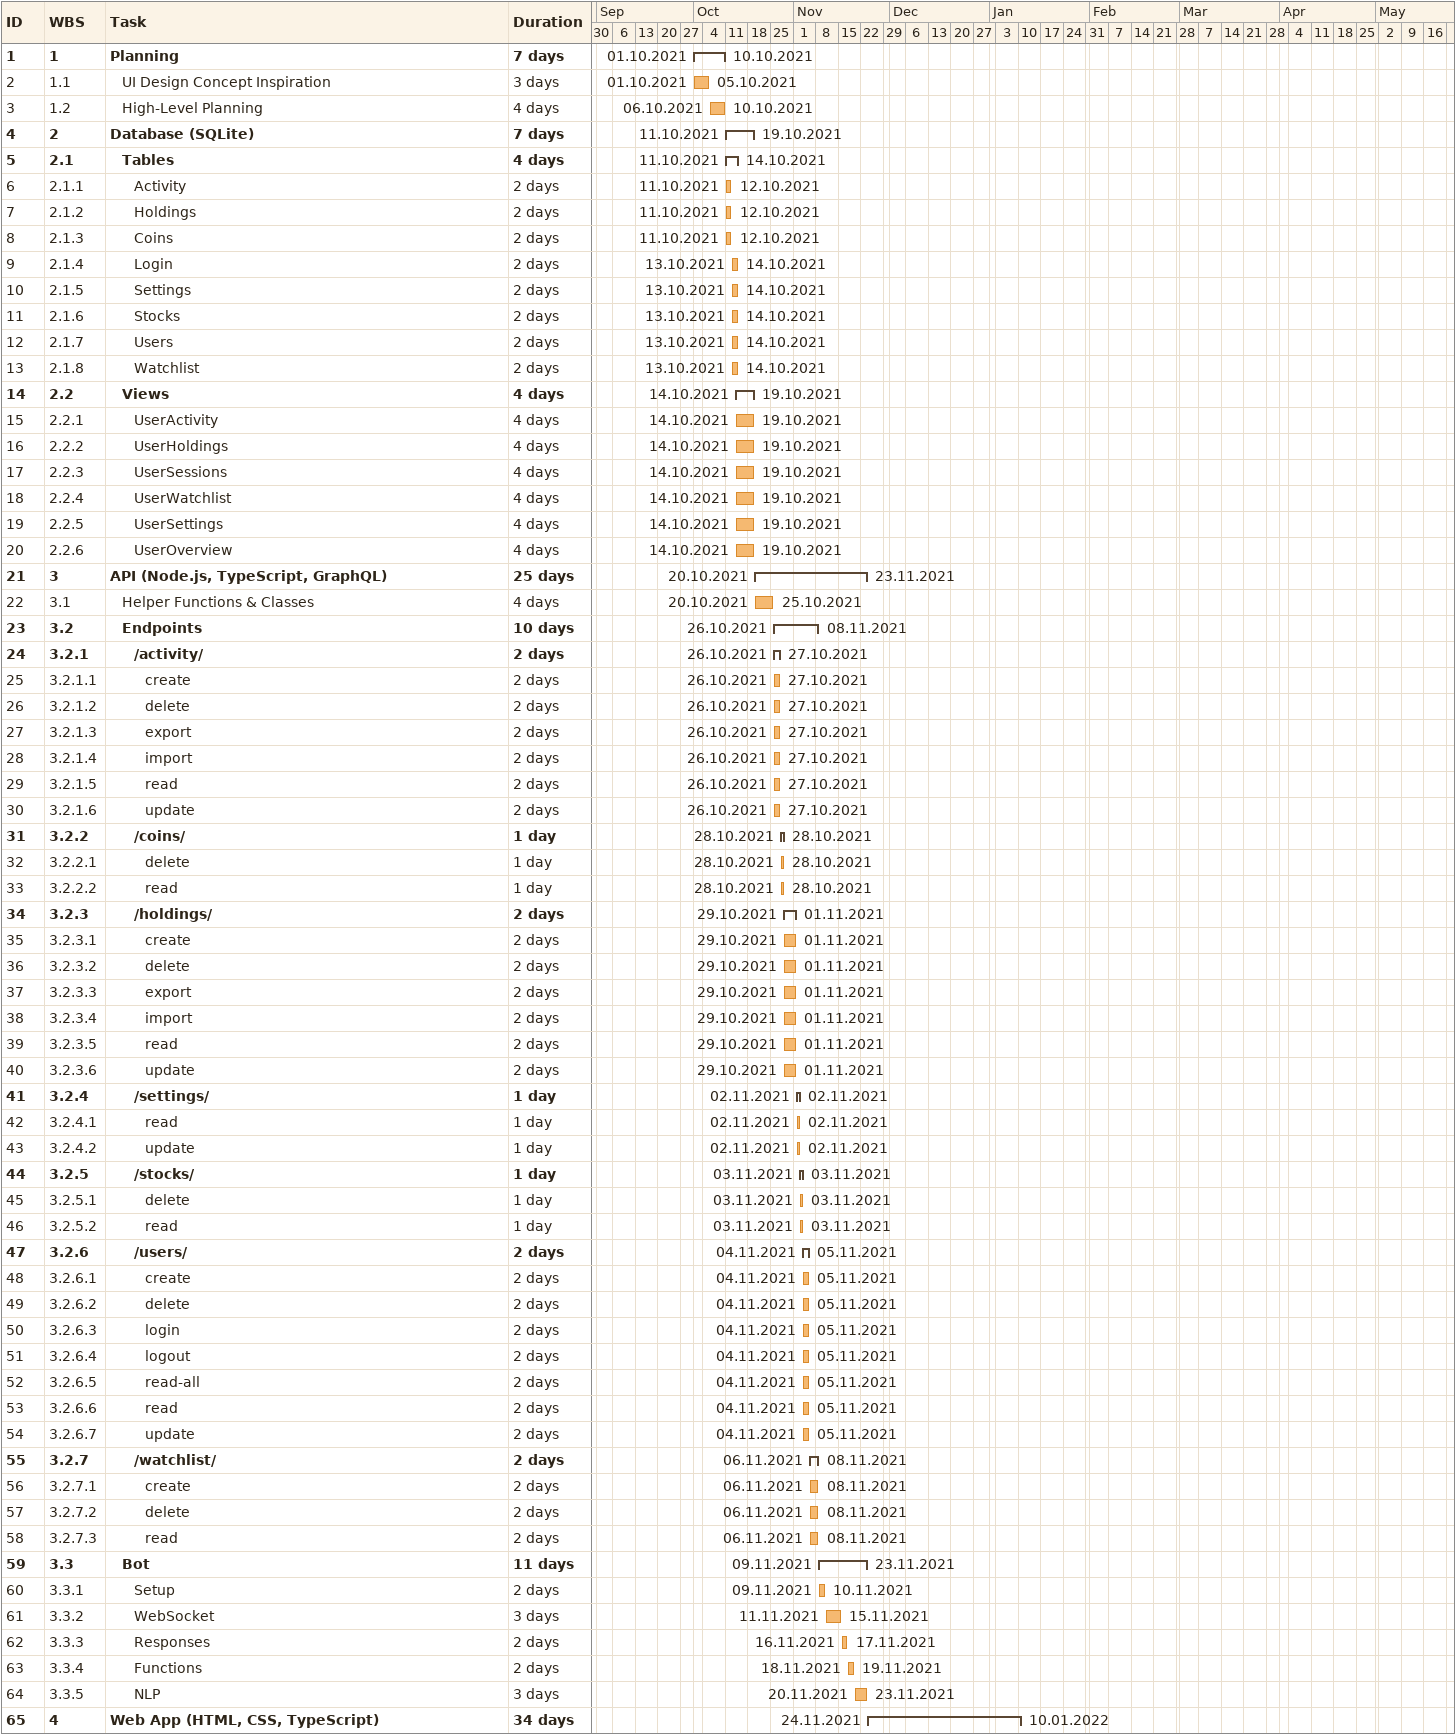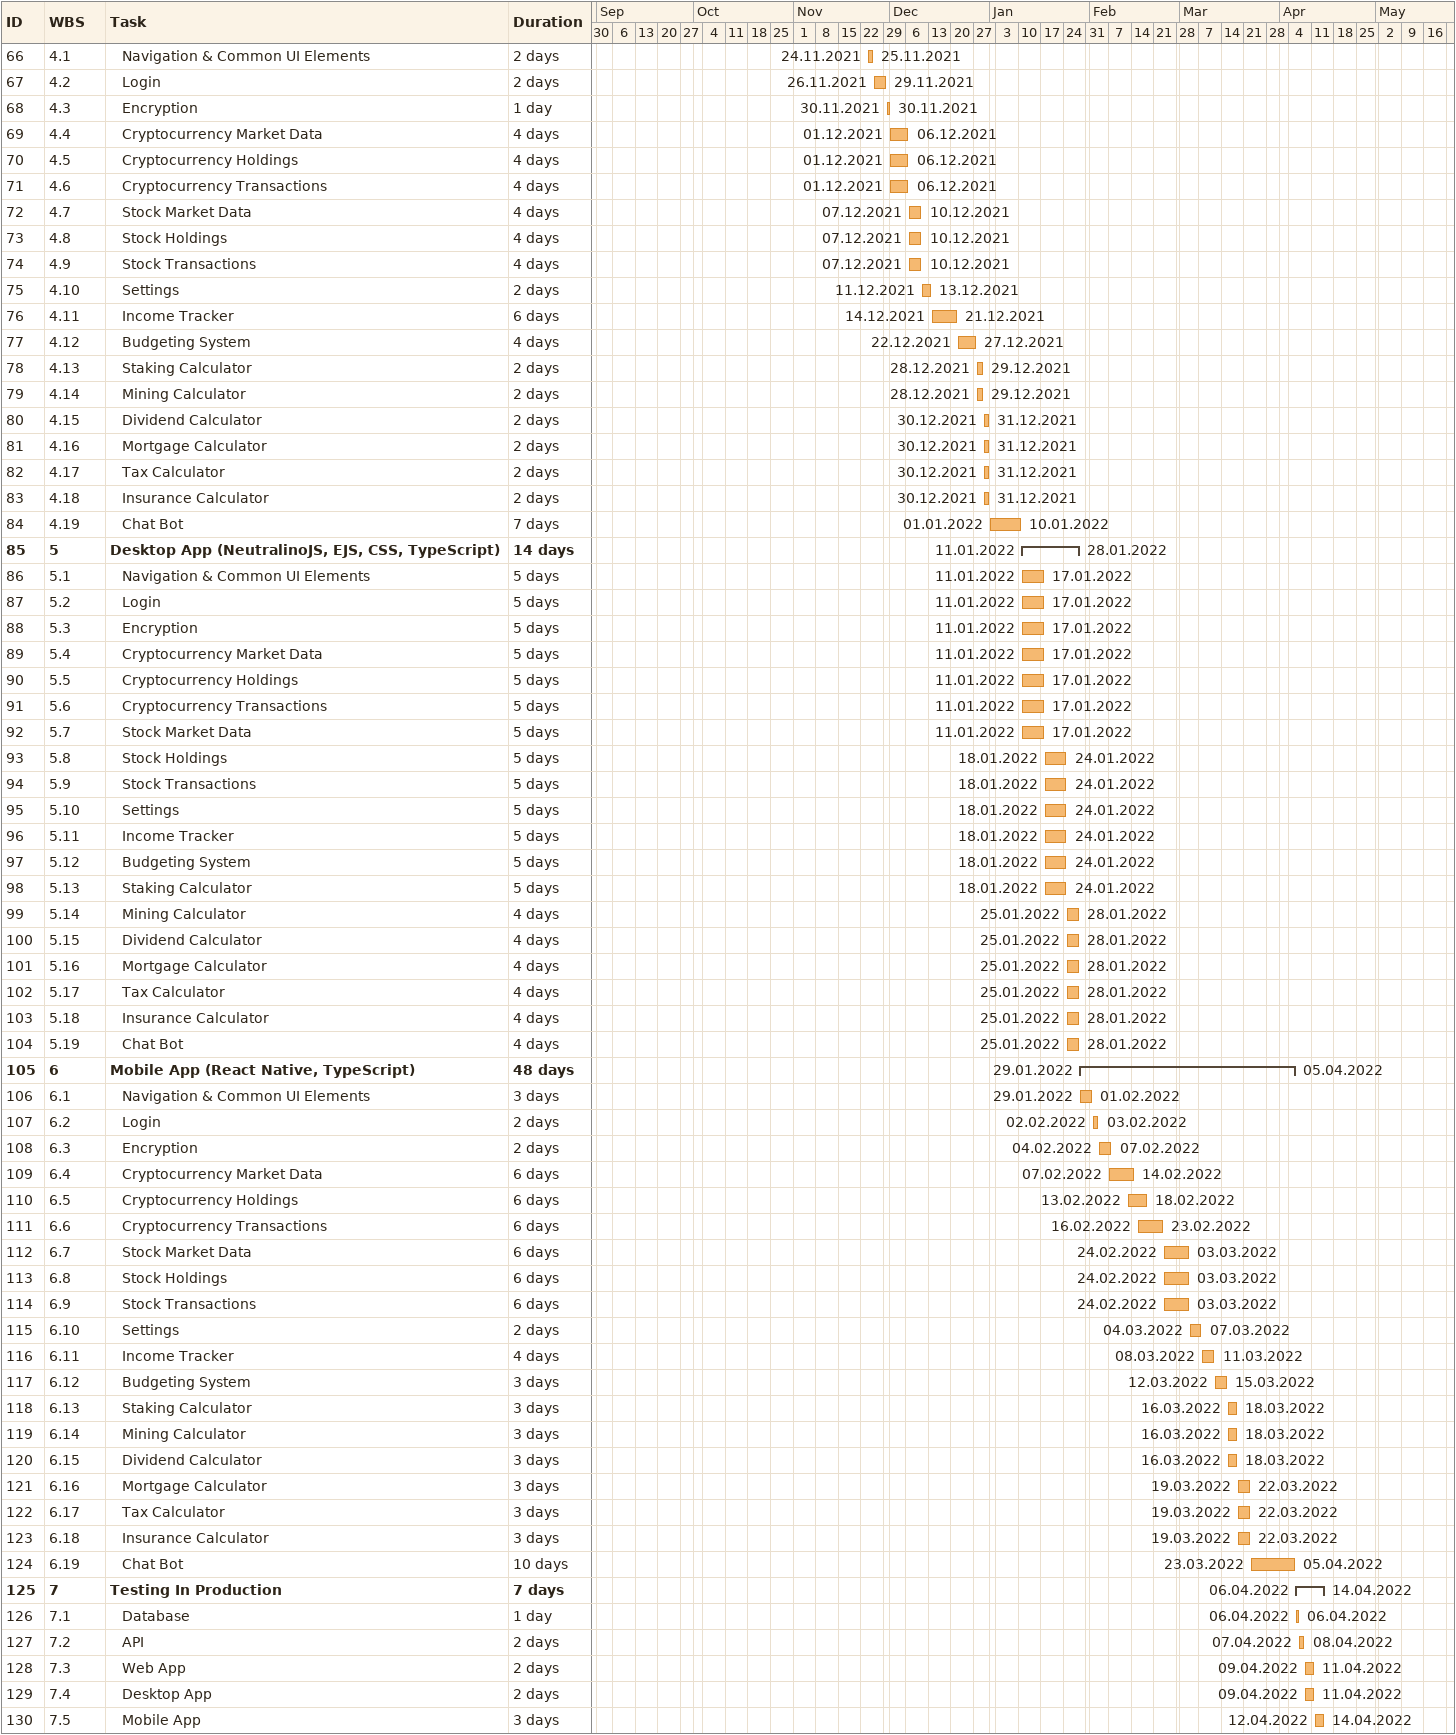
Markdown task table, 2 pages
| ID | WBS | Task | Duration | Start | Finish |
|---|---|---|---|---|---|
| 1 | 1 | **Planning** | 7d | 2021-10-01 | 2021-10-10 |
| 2 | 1.1 | UI Design Concept Inspiration | 3d | 2021-10-01 | 2021-10-05 |
| 3 | 1.2 | High-Level Planning | 4d | 2021-10-06 | 2021-10-10 |
| 4 | 2 | **Database (SQLite)** | 7d | 2021-10-11 | 2021-10-19 |
| 5 | 2.1 | **Tables** | 4d | 2021-10-11 | 2021-10-14 |
| 6 | 2.1.1 | Activity | 2d | 2021-10-11 | 2021-10-12 |
| 7 | 2.1.2 | Holdings | 2d | 2021-10-11 | 2021-10-12 |
| 8 | 2.1.3 | Coins | 2d | 2021-10-11 | 2021-10-12 |
| 9 | 2.1.4 | Login | 2d | 2021-10-13 | 2021-10-14 |
| 10 | 2.1.5 | Settings | 2d | 2021-10-13 | 2021-10-14 |
| 11 | 2.1.6 | Stocks | 2d | 2021-10-13 | 2021-10-14 |
| 12 | 2.1.7 | Users | 2d | 2021-10-13 | 2021-10-14 |
| 13 | 2.1.8 | Watchlist | 2d | 2021-10-13 | 2021-10-14 |
| 14 | 2.2 | **Views** | 4d | 2021-10-14 | 2021-10-19 |
| 15 | 2.2.1 | UserActivity | 4d | 2021-10-14 | 2021-10-19 |
| 16 | 2.2.2 | UserHoldings | 4d | 2021-10-14 | 2021-10-19 |
| 17 | 2.2.3 | UserSessions | 4d | 2021-10-14 | 2021-10-19 |
| 18 | 2.2.4 | UserWatchlist | 4d | 2021-10-14 | 2021-10-19 |
| 19 | 2.2.5 | UserSettings | 4d | 2021-10-14 | 2021-10-19 |
| 20 | 2.2.6 | UserOverview | 4d | 2021-10-14 | 2021-10-19 |
| 21 | 3 | **API (Node.js, TypeScript, GraphQL)** | 25d | 2021-10-20 | 2021-11-23 |
| 22 | 3.1 | Helper Functions & Classes | 4d | 2021-10-20 | 2021-10-25 |
| 23 | 3.2 | **Endpoints** | 10d | 2021-10-26 | 2021-11-08 |
| 24 | 3.2.1 | **/activity/** | 2d | 2021-10-26 | 2021-10-27 |
| 25 | 3.2.1.1 | create | 2d | 2021-10-26 | 2021-10-27 |
| 26 | 3.2.1.2 | delete | 2d | 2021-10-26 | 2021-10-27 |
| 27 | 3.2.1.3 | export | 2d | 2021-10-26 | 2021-10-27 |
| 28 | 3.2.1.4 | import | 2d | 2021-10-26 | 2021-10-27 |
| 29 | 3.2.1.5 | read | 2d | 2021-10-26 | 2021-10-27 |
| 30 | 3.2.1.6 | update | 2d | 2021-10-26 | 2021-10-27 |
| 31 | 3.2.2 | **/coins/** | 1d | 2021-10-28 | 2021-10-28 |
| 32 | 3.2.2.1 | delete | 1d | 2021-10-28 | 2021-10-28 |
| 33 | 3.2.2.2 | read | 1d | 2021-10-28 | 2021-10-28 |
| 34 | 3.2.3 | **/holdings/** | 2d | 2021-10-29 | 2021-11-01 |
| 35 | 3.2.3.1 | create | 2d | 2021-10-29 | 2021-11-01 |
| 36 | 3.2.3.2 | delete | 2d | 2021-10-29 | 2021-11-01 |
| 37 | 3.2.3.3 | export | 2d | 2021-10-29 | 2021-11-01 |
| 38 | 3.2.3.4 | import | 2d | 2021-10-29 | 2021-11-01 |
| 39 | 3.2.3.5 | read | 2d | 2021-10-29 | 2021-11-01 |
| 40 | 3.2.3.6 | update | 2d | 2021-10-29 | 2021-11-01 |
| 41 | 3.2.4 | **/settings/** | 1d | 2021-11-02 | 2021-11-02 |
| 42 | 3.2.4.1 | read | 1d | 2021-11-02 | 2021-11-02 |
| 43 | 3.2.4.2 | update | 1d | 2021-11-02 | 2021-11-02 |
| 44 | 3.2.5 | **/stocks/** | 1d | 2021-11-03 | 2021-11-03 |
| 45 | 3.2.5.1 | delete | 1d | 2021-11-03 | 2021-11-03 |
| 46 | 3.2.5.2 | read | 1d | 2021-11-03 | 2021-11-03 |
| 47 | 3.2.6 | **/users/** | 2d | 2021-11-04 | 2021-11-05 |
| 48 | 3.2.6.1 | create | 2d | 2021-11-04 | 2021-11-05 |
| 49 | 3.2.6.2 | delete | 2d | 2021-11-04 | 2021-11-05 |
| 50 | 3.2.6.3 | login | 2d | 2021-11-04 | 2021-11-05 |
| 51 | 3.2.6.4 | logout | 2d | 2021-11-04 | 2021-11-05 |
| 52 | 3.2.6.5 | read-all | 2d | 2021-11-04 | 2021-11-05 |
| 53 | 3.2.6.6 | read | 2d | 2021-11-04 | 2021-11-05 |
| 54 | 3.2.6.7 | update | 2d | 2021-11-04 | 2021-11-05 |
| 55 | 3.2.7 | **/watchlist/** | 2d | 2021-11-06 | 2021-11-08 |
| 56 | 3.2.7.1 | create | 2d | 2021-11-06 | 2021-11-08 |
| 57 | 3.2.7.2 | delete | 2d | 2021-11-06 | 2021-11-08 |
| 58 | 3.2.7.3 | read | 2d | 2021-11-06 | 2021-11-08 |
| 59 | 3.3 | **Bot** | 11d | 2021-11-09 | 2021-11-23 |
| 60 | 3.3.1 | Setup | 2d | 2021-11-09 | 2021-11-10 |
| 61 | 3.3.2 | WebSocket | 3d | 2021-11-11 | 2021-11-15 |
| 62 | 3.3.3 | Responses | 2d | 2021-11-16 | 2021-11-17 |
| 63 | 3.3.4 | Functions | 2d | 2021-11-18 | 2021-11-19 |
| 64 | 3.3.5 | NLP | 3d | 2021-11-20 | 2021-11-23 |
| 65 | 4 | **Web App (HTML, CSS, TypeScript)** | 34d | 2021-11-24 | 2022-01-10 |
| 66 | 4.1 | Navigation & Common UI Elements | 2d | 2021-11-24 | 2021-11-25 |
| 67 | 4.2 | Login | 2d | 2021-11-26 | 2021-11-29 |
| 68 | 4.3 | Encryption | 1d | 2021-11-30 | 2021-11-30 |
| 69 | 4.4 | Cryptocurrency Market Data | 4d | 2021-12-01 | 2021-12-06 |
| 70 | 4.5 | Cryptocurrency Holdings | 4d | 2021-12-01 | 2021-12-06 |
| 71 | 4.6 | Cryptocurrency Transactions | 4d | 2021-12-01 | 2021-12-06 |
| 72 | 4.7 | Stock Market Data | 4d | 2021-12-07 | 2021-12-10 |
| 73 | 4.8 | Stock Holdings | 4d | 2021-12-07 | 2021-12-10 |
| 74 | 4.9 | Stock Transactions | 4d | 2021-12-07 | 2021-12-10 |
| 75 | 4.10 | Settings | 2d | 2021-12-11 | 2021-12-13 |
| 76 | 4.11 | Income Tracker | 6d | 2021-12-14 | 2021-12-21 |
| 77 | 4.12 | Budgeting System | 4d | 2021-12-22 | 2021-12-27 |
| 78 | 4.13 | Staking Calculator | 2d | 2021-12-28 | 2021-12-29 |
| 79 | 4.14 | Mining Calculator | 2d | 2021-12-28 | 2021-12-29 |
| 80 | 4.15 | Dividend Calculator | 2d | 2021-12-30 | 2021-12-31 |
| 81 | 4.16 | Mortgage Calculator | 2d | 2021-12-30 | 2021-12-31 |
| 82 | 4.17 | Tax Calculator | 2d | 2021-12-30 | 2021-12-31 |
| 83 | 4.18 | Insurance Calculator | 2d | 2021-12-30 | 2021-12-31 |
| 84 | 4.19 | Chat Bot | 7d | 2022-01-01 | 2022-01-10 |
| 85 | 5 | **Desktop App (NeutralinoJS, EJS, CSS, TypeScript)** | 14d | 2022-01-11 | 2022-01-28 |
| 86 | 5.1 | Navigation & Common UI Elements | 5d | 2022-01-11 | 2022-01-17 |
| 87 | 5.2 | Login | 5d | 2022-01-11 | 2022-01-17 |
| 88 | 5.3 | Encryption | 5d | 2022-01-11 | 2022-01-17 |
| 89 | 5.4 | Cryptocurrency Market Data | 5d | 2022-01-11 | 2022-01-17 |
| 90 | 5.5 | Cryptocurrency Holdings | 5d | 2022-01-11 | 2022-01-17 |
| 91 | 5.6 | Cryptocurrency Transactions | 5d | 2022-01-11 | 2022-01-17 |
| 92 | 5.7 | Stock Market Data | 5d | 2022-01-11 | 2022-01-17 |
| 93 | 5.8 | Stock Holdings | 5d | 2022-01-18 | 2022-01-24 |
| 94 | 5.9 | Stock Transactions | 5d | 2022-01-18 | 2022-01-24 |
| 95 | 5.10 | Settings | 5d | 2022-01-18 | 2022-01-24 |
| 96 | 5.11 | Income Tracker | 5d | 2022-01-18 | 2022-01-24 |
| 97 | 5.12 | Budgeting System | 5d | 2022-01-18 | 2022-01-24 |
| 98 | 5.13 | Staking Calculator | 5d | 2022-01-18 | 2022-01-24 |
| 99 | 5.14 | Mining Calculator | 4d | 2022-01-25 | 2022-01-28 |
| 100 | 5.15 | Dividend Calculator | 4d | 2022-01-25 | 2022-01-28 |
| 101 | 5.16 | Mortgage Calculator | 4d | 2022-01-25 | 2022-01-28 |
| 102 | 5.17 | Tax Calculator | 4d | 2022-01-25 | 2022-01-28 |
| 103 | 5.18 | Insurance Calculator | 4d | 2022-01-25 | 2022-01-28 |
| 104 | 5.19 | Chat Bot | 4d | 2022-01-25 | 2022-01-28 |
| 105 | 6 | **Mobile App (React Native, TypeScript)** | 48d | 2022-01-29 | 2022-04-05 |
| 106 | 6.1 | Navigation & Common UI Elements | 3d | 2022-01-29 | 2022-02-01 |
| 107 | 6.2 | Login | 2d | 2022-02-02 | 2022-02-03 |
| 108 | 6.3 | Encryption | 2d | 2022-02-04 | 2022-02-07 |
| 109 | 6.4 | Cryptocurrency Market Data | 6d | 2022-02-07 | 2022-02-14 |
| 110 | 6.5 | Cryptocurrency Holdings | 6d | 2022-02-13 | 2022-02-18 |
| 111 | 6.6 | Cryptocurrency Transactions | 6d | 2022-02-16 | 2022-02-23 |
| 112 | 6.7 | Stock Market Data | 6d | 2022-02-24 | 2022-03-03 |
| 113 | 6.8 | Stock Holdings | 6d | 2022-02-24 | 2022-03-03 |
| 114 | 6.9 | Stock Transactions | 6d | 2022-02-24 | 2022-03-03 |
| 115 | 6.10 | Settings | 2d | 2022-03-04 | 2022-03-07 |
| 116 | 6.11 | Income Tracker | 4d | 2022-03-08 | 2022-03-11 |
| 117 | 6.12 | Budgeting System | 3d | 2022-03-12 | 2022-03-15 |
| 118 | 6.13 | Staking Calculator | 3d | 2022-03-16 | 2022-03-18 |
| 119 | 6.14 | Mining Calculator | 3d | 2022-03-16 | 2022-03-18 |
| 120 | 6.15 | Dividend Calculator | 3d | 2022-03-16 | 2022-03-18 |
| 121 | 6.16 | Mortgage Calculator | 3d | 2022-03-19 | 2022-03-22 |
| 122 | 6.17 | Tax Calculator | 3d | 2022-03-19 | 2022-03-22 |
| 123 | 6.18 | Insurance Calculator | 3d | 2022-03-19 | 2022-03-22 |
| 124 | 6.19 | Chat Bot | 10d | 2022-03-23 | 2022-04-05 |
| 125 | 7 | **Testing In Production** | 7d | 2022-04-06 | 2022-04-14 |
| 126 | 7.1 | Database | 1d | 2022-04-06 | 2022-04-06 |
| 127 | 7.2 | API | 2d | 2022-04-07 | 2022-04-08 |
| 128 | 7.3 | Web App | 2d | 2022-04-09 | 2022-04-11 |
| 129 | 7.4 | Desktop App | 2d | 2022-04-09 | 2022-04-11 |
| 130 | 7.5 | Mobile App | 3d | 2022-04-12 | 2022-04-14 |
